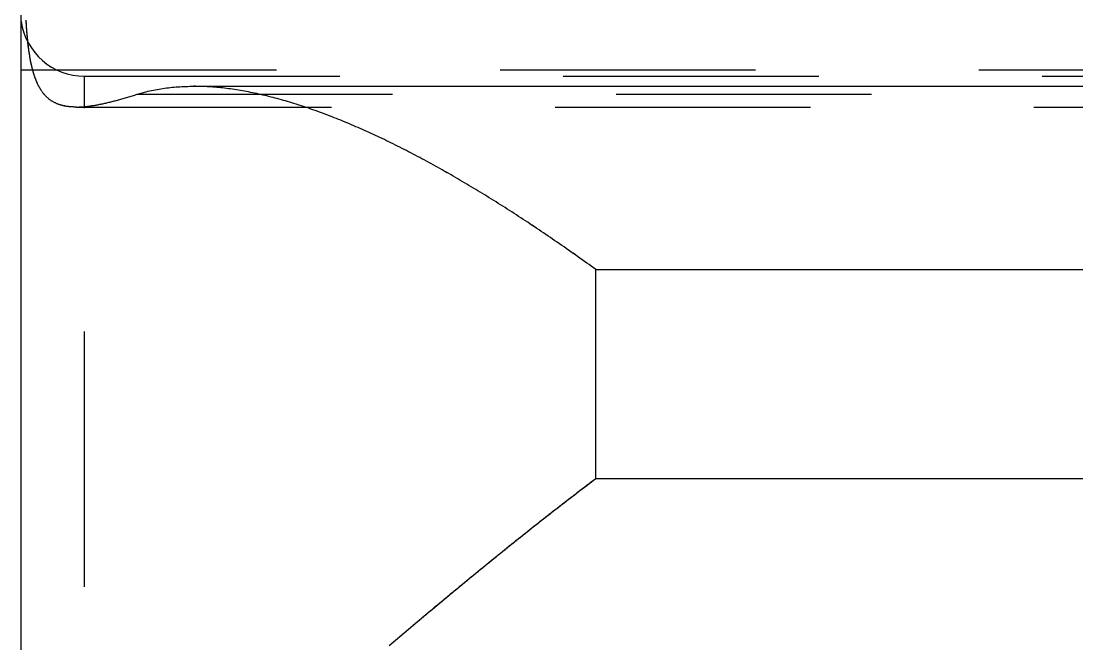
# Model space of a CAD drawing. Extents: x -11 to 23.5, y -3.8 to 3.8.
# Drawn here: x 0.801 to 2.454, y 1.011 to 1.986 of the extents above; entities that cross this region are included whole.
import ezdxf

# ---------------------------------------------------------------- set-up
doc = ezdxf.new("R2010")
doc.units = 0
doc.linetypes.add('PHL_CENTER', pattern=[0.75, 0.4, -0.35])
doc.linetypes.add('PHL_THICK', pattern=[0])
doc.layers.add('PROJECTION', color=7, linetype='CONTINUOUS')

msp = doc.modelspace()

# ---------------------------------------------------------------- linework, layer by layer
at = {"layer": 'PROJECTION', "color": 7, "linetype": 'PHL_THICK'}
for p, q in [((0.801, -2.681733), (0.801, 2.85)), ((0.808957, 1.985946), (0.808852, 1.987774)), ((0.809064, 1.984129), (0.808957, 1.985946)), ((0.809175, 1.982324), (0.809064, 1.984129)), ((0.809288, 1.980531), (0.809175, 1.982324)), ((0.809405, 1.97875), (0.809288, 1.980531)), ((0.809525, 1.97698), (0.809405, 1.97875)), ((0.809649, 1.975222), (0.809525, 1.97698)), ((0.809775, 1.973475), (0.809649, 1.975222)), ((0.809905, 1.971741), (0.809775, 1.973475)), ((0.810039, 1.970018), (0.809905, 1.971741)), ((0.810175, 1.968307), (0.810039, 1.970018)), ((0.810316, 1.966607), (0.810175, 1.968307)), ((0.81046, 1.96492), (0.810316, 1.966607)), ((0.810607, 1.963244), (0.81046, 1.96492)), ((0.810759, 1.96158), (0.810607, 1.963244)), ((0.810914, 1.959928), (0.810759, 1.96158)), ((0.811073, 1.958288), (0.810914, 1.959928)), ((0.811235, 1.95666), (0.811073, 1.958288)), ((0.811402, 1.955043), (0.811235, 1.95666)), ((0.811573, 1.953439), (0.811402, 1.955043)), ((0.811747, 1.951846), (0.811573, 1.953439)), ((0.811926, 1.950266), (0.811747, 1.951846)), ((0.812109, 1.948697), (0.811926, 1.950266)), ((0.812296, 1.947141), (0.812109, 1.948697)), ((0.812488, 1.945596), (0.812296, 1.947141)), ((0.812684, 1.944064), (0.812488, 1.945596)), ((0.812884, 1.942543), (0.812684, 1.944064)), ((0.813088, 1.941035), (0.812884, 1.942543)), ((0.813298, 1.939538), (0.813088, 1.941035)), ((0.813511, 1.938054), (0.813298, 1.939538)), ((0.81373, 1.936582), (0.813511, 1.938054)), ((0.813953, 1.935122), (0.81373, 1.936582)), ((0.81418, 1.933674), (0.813953, 1.935122)), ((0.814413, 1.932238), (0.81418, 1.933674)), ((0.81465, 1.930815), (0.814413, 1.932238)), ((0.814892, 1.929403), (0.81465, 1.930815)), ((0.81514, 1.928004), (0.814892, 1.929403)), ((0.815392, 1.926617), (0.81514, 1.928004)), ((0.815649, 1.925243), (0.815392, 1.926617)), ((0.815912, 1.92388), (0.815649, 1.925243)), ((0.816179, 1.92253), (0.815912, 1.92388)), ((0.816452, 1.921192), (0.816179, 1.92253)), ((0.81673, 1.919867), (0.816452, 1.921192)), ((0.817014, 1.918554), (0.81673, 1.919867)), ((0.817303, 1.917253), (0.817014, 1.918554)), ((0.817597, 1.915964), (0.817303, 1.917253)), ((0.817897, 1.914688), (0.817597, 1.915964)), ((0.818202, 1.913425), (0.817897, 1.914688)), ((0.818514, 1.912174), (0.818202, 1.913425)), ((0.81883, 1.910935), (0.818514, 1.912174)), ((0.819153, 1.909708), (0.81883, 1.910935)), ((0.819482, 1.908495), (0.819153, 1.909708)), ((0.819816, 1.907293), (0.819482, 1.908495)), ((0.820156, 1.906104), (0.819816, 1.907293)), ((0.820502, 1.904928), (0.820156, 1.906104)), ((0.820854, 1.903764), (0.820502, 1.904928)), ((0.821213, 1.902613), (0.820854, 1.903764)), ((0.821577, 1.901474), (0.821213, 1.902613)), ((0.821948, 1.900348), (0.821577, 1.901474)), ((0.822325, 1.899235), (0.821948, 1.900348)), ((0.822708, 1.898134), (0.822325, 1.899235)), ((0.823098, 1.897045), (0.822708, 1.898134)), ((0.823494, 1.89597), (0.823098, 1.897045)), ((0.823897, 1.894907), (0.823494, 1.89597)), ((0.824306, 1.893857), (0.823897, 1.894907)), ((0.824722, 1.892819), (0.824306, 1.893857)), ((0.825144, 1.891795), (0.824722, 1.892819)), ((0.825573, 1.890783), (0.825144, 1.891795)), ((0.826009, 1.889783), (0.825573, 1.890783)), ((0.826452, 1.888797), (0.826009, 1.889783)), ((0.826902, 1.887825), (0.826452, 1.888797)), ((0.827358, 1.886866), (0.826902, 1.887825)), ((0.827822, 1.885921), (0.827358, 1.886866)), ((0.828293, 1.884988), (0.827822, 1.885921)), ((0.828771, 1.88407), (0.828293, 1.884988)), ((0.829256, 1.883164), (0.828771, 1.88407)), ((0.829748, 1.882272), (0.829256, 1.883164)), ((0.830248, 1.881394), (0.829748, 1.882272)), ((0.830755, 1.880528), (0.830248, 1.881394)), ((0.831269, 1.879676), (0.830755, 1.880528)), ((0.831792, 1.878837), (0.831269, 1.879676)), ((0.832321, 1.878012), (0.831792, 1.878837)), ((0.832859, 1.877199), (0.832321, 1.878012)), ((0.833404, 1.8764), (0.832859, 1.877199)), ((0.833957, 1.875614), (0.833404, 1.8764)), ((0.834518, 1.874841), (0.833957, 1.875614)), ((0.835087, 1.874081), (0.834518, 1.874841)), ((0.835664, 1.873335), (0.835087, 1.874081)), ((0.836249, 1.872601), (0.835664, 1.873335)), ((0.836842, 1.871881), (0.836249, 1.872601)), ((0.837443, 1.871173), (0.836842, 1.871881)), ((0.838053, 1.870479), (0.837443, 1.871173)), ((0.838671, 1.869797), (0.838053, 1.870479)), ((0.839297, 1.869128), (0.838671, 1.869797)), ((0.839932, 1.868473), (0.839297, 1.869128)), ((0.840576, 1.86783), (0.839932, 1.868473)), ((0.971543, 1.868168), (0.973398, 1.86873)), ((0.973398, 1.86873), (0.975263, 1.869299)), ((0.975263, 1.869299), (0.97714, 1.869875)), ((0.97714, 1.869875), (0.979028, 1.870459)), ((0.979028, 1.870459), (0.980927, 1.87105)), ((0.980927, 1.87105), (0.982837, 1.871649)), ((0.982838, 1.871652), (0.985604, 1.872504)), ((0.985604, 1.872504), (0.988383, 1.873323)), ((0.988383, 1.873323), (0.991177, 1.874111)), ((0.991177, 1.874111), (0.993985, 1.874868)), ((0.993985, 1.874868), (0.996806, 1.875594)), ((0.996806, 1.875594), (0.999641, 1.876288)), ((0.999641, 1.876288), (1.00249, 1.876952)), ((1.00249, 1.876952), (1.005351, 1.877585)), ((1.005351, 1.877585), (1.008226, 1.878188)), ((1.008226, 1.878188), (1.011114, 1.87876)), ((1.011114, 1.87876), (1.014015, 1.879303)), ((1.014015, 1.879303), (1.016928, 1.879815)), ((1.016928, 1.879815), (1.019854, 1.880298)), ((1.019854, 1.880298), (1.022792, 1.880751)), ((1.022792, 1.880751), (1.025742, 1.881176)), ((1.025742, 1.881176), (1.028705, 1.881571)), ((1.028705, 1.881571), (1.031679, 1.881937)), ((1.031679, 1.881937), (1.034665, 1.882274)), ((1.034665, 1.882274), (1.037662, 1.882583)), ((1.037662, 1.882583), (1.040671, 1.882863)), ((1.040671, 1.882863), (1.043691, 1.883116)), ((1.043691, 1.883116), (1.046722, 1.88334)), ((1.046722, 1.88334), (1.049764, 1.883536)), ((1.049764, 1.883536), (1.052817, 1.883705)), ((1.052817, 1.883705), (1.055881, 1.883847)), ((1.055881, 1.883847), (1.058955, 1.883961)), ((1.058955, 1.883961), (1.062039, 1.884048)), ((1.062039, 1.884048), (1.065133, 1.884109)), ((1.065133, 1.884109), (1.068238, 1.884142)), ((1.068238, 1.884142), (1.071352, 1.88415)), ((1.070632, 1.88415), (13.531368, 1.88415)), ((1.074308, 1.884133), (1.071352, 1.88415)), ((1.077273, 1.884092), (1.074308, 1.884133)), ((1.080247, 1.884028), (1.077273, 1.884092)), ((1.08323, 1.883942), (1.080247, 1.884028)), ((1.086221, 1.883832), (1.08323, 1.883942)), ((1.089221, 1.883699), (1.086221, 1.883832)), ((1.092229, 1.883544), (1.089221, 1.883699)), ((1.095245, 1.883366), (1.092229, 1.883544)), ((1.098269, 1.883166), (1.095245, 1.883366)), ((1.101302, 1.882943), (1.098269, 1.883166)), ((1.104343, 1.882699), (1.101302, 1.882943)), ((1.107391, 1.882432), (1.104343, 1.882699)), ((1.110448, 1.882143), (1.107391, 1.882432)), ((1.113512, 1.881832), (1.110448, 1.882143)), ((1.116584, 1.8815), (1.113512, 1.881832)), ((1.119663, 1.881146), (1.116584, 1.8815)), ((1.122751, 1.880771), (1.119663, 1.881146)), ((1.125845, 1.880374), (1.122751, 1.880771)), ((1.128947, 1.879957), (1.125845, 1.880374)), ((1.132056, 1.879518), (1.128947, 1.879957)), ((1.135172, 1.879058), (1.132056, 1.879518)), ((1.138296, 1.878578), (1.135172, 1.879058)), ((1.141426, 1.878077), (1.138296, 1.878578)), ((1.144563, 1.877555), (1.141426, 1.878077)), ((1.147707, 1.877013), (1.144563, 1.877555)), ((1.150858, 1.876451), (1.147707, 1.877013)), ((1.154015, 1.875868), (1.150858, 1.876451)), ((1.157179, 1.875266), (1.154015, 1.875868)), ((1.160349, 1.874644), (1.157179, 1.875266)), ((1.163526, 1.874001), (1.160349, 1.874644)), ((1.166709, 1.87334), (1.163526, 1.874001)), ((1.169898, 1.872658), (1.166709, 1.87334)), ((1.173094, 1.871958), (1.169898, 1.872658)), ((1.176295, 1.871238), (1.173094, 1.871958)), ((1.179502, 1.870499), (1.176295, 1.871238)), ((1.182715, 1.869741), (1.179502, 1.870499)), ((1.185934, 1.868964), (1.182715, 1.869741)), ((1.189159, 1.868169), (1.185934, 1.868964)), ((0.841228, 1.8672), (0.840576, 1.86783)), ((0.841889, 1.866583), (0.841228, 1.8672)), ((0.842558, 1.865979), (0.841889, 1.866583)), ((0.843237, 1.865388), (0.842558, 1.865979)), ((0.843924, 1.86481), (0.843237, 1.865388)), ((0.84462, 1.864244), (0.843924, 1.86481)), ((0.845326, 1.863691), (0.84462, 1.864244)), ((0.84604, 1.863151), (0.845326, 1.863691)), ((0.846764, 1.862623), (0.84604, 1.863151)), ((0.847497, 1.862109), (0.846764, 1.862623)), ((0.848239, 1.861606), (0.847497, 1.862109)), ((0.84899, 1.861117), (0.848239, 1.861606)), ((0.849751, 1.86064), (0.84899, 1.861117)), ((0.850522, 1.860176), (0.849751, 1.86064)), ((0.851302, 1.859724), (0.850522, 1.860176)), ((0.852091, 1.859285), (0.851302, 1.859724)), ((0.852891, 1.858859), (0.852091, 1.859285)), ((0.8537, 1.858445), (0.852891, 1.858859)), ((0.854519, 1.858043), (0.8537, 1.858445)), ((0.855348, 1.857654), (0.854519, 1.858043)), ((0.856187, 1.857277), (0.855348, 1.857654)), ((0.857036, 1.856913), (0.856187, 1.857277)), ((0.857895, 1.856561), (0.857036, 1.856913)), ((0.858764, 1.856222), (0.857895, 1.856561)), ((0.859643, 1.855895), (0.858764, 1.856222)), ((0.860533, 1.85558), (0.859643, 1.855895)), ((0.861433, 1.855278), (0.860533, 1.85558)), ((0.862344, 1.854987), (0.861433, 1.855278)), ((0.863265, 1.85471), (0.862344, 1.854987)), ((0.864197, 1.854444), (0.863265, 1.85471)), ((0.865139, 1.85419), (0.864197, 1.854444)), ((0.866093, 1.853949), (0.865139, 1.85419)), ((0.867056, 1.85372), (0.866093, 1.853949)), ((0.868031, 1.853503), (0.867056, 1.85372)), ((0.869017, 1.853298), (0.868031, 1.853503)), ((0.870014, 1.853106), (0.869017, 1.853298)), ((0.871021, 1.852925), (0.870014, 1.853106)), ((0.87204, 1.852757), (0.871021, 1.852925)), ((0.87307, 1.8526), (0.87204, 1.852757)), ((0.874111, 1.852456), (0.87307, 1.8526)), ((0.875164, 1.852323), (0.874111, 1.852456)), ((0.876228, 1.852203), (0.875164, 1.852323)), ((0.877304, 1.852094), (0.876228, 1.852203)), ((0.878391, 1.851997), (0.877304, 1.852094)), ((0.879489, 1.851913), (0.878391, 1.851997)), ((0.880599, 1.85184), (0.879489, 1.851913)), ((0.881722, 1.851779), (0.880599, 1.85184)), ((0.892441, 1.851763), (0.893698, 1.851821)), ((0.893698, 1.851821), (0.894967, 1.85189)), ((0.894967, 1.85189), (0.896247, 1.851971)), ((0.896247, 1.851971), (0.897538, 1.852064)), ((0.897538, 1.852064), (0.898841, 1.852168)), ((0.898841, 1.852168), (0.900155, 1.852283)), ((0.900155, 1.852283), (0.901481, 1.85241)), ((0.901481, 1.85241), (0.902818, 1.852548)), ((0.902818, 1.852548), (0.904167, 1.852697)), ((0.904167, 1.852697), (0.905527, 1.852858)), ((0.905527, 1.852858), (0.906899, 1.853029)), ((0.906899, 1.853029), (0.908283, 1.853212)), ((0.908283, 1.853212), (0.909678, 1.853405)), ((0.909678, 1.853405), (0.911085, 1.85361)), ((0.911085, 1.85361), (0.912504, 1.853825)), ((0.912504, 1.853825), (0.913934, 1.854051)), ((0.913934, 1.854051), (0.915377, 1.854287)), ((0.915377, 1.854287), (0.916831, 1.854535)), ((0.916831, 1.854535), (0.918297, 1.854792)), ((0.918297, 1.854792), (0.919775, 1.855061)), ((0.919775, 1.855061), (0.921264, 1.855339)), ((0.921264, 1.855339), (0.922766, 1.855628)), ((0.922766, 1.855628), (0.92428, 1.855928)), ((0.92428, 1.855928), (0.925806, 1.856237)), ((0.925806, 1.856237), (0.927344, 1.856557)), ((0.927344, 1.856557), (0.928894, 1.856887)), ((0.928894, 1.856887), (0.930456, 1.857226)), ((0.930456, 1.857226), (0.93203, 1.857576)), ((0.93203, 1.857576), (0.933617, 1.857936)), ((0.933617, 1.857936), (0.935216, 1.858305)), ((0.935216, 1.858305), (0.936827, 1.858684)), ((0.936827, 1.858684), (0.93845, 1.859073)), ((0.93845, 1.859073), (0.940086, 1.859471)), ((0.940086, 1.859471), (0.941734, 1.859879)), ((0.941734, 1.859879), (0.943394, 1.860296)), ((0.943394, 1.860296), (0.945067, 1.860723)), ((0.945067, 1.860723), (0.946752, 1.861159)), ((0.946752, 1.861159), (0.94845, 1.861605)), ((0.94845, 1.861605), (0.950159, 1.862059)), ((0.950159, 1.862059), (0.95188, 1.862522)), ((0.95188, 1.862522), (0.953612, 1.862994)), ((0.953612, 1.862994), (0.955355, 1.863474)), ((0.955355, 1.863474), (0.957109, 1.863963)), ((0.957109, 1.863963), (0.958874, 1.86446)), ((0.958874, 1.86446), (0.96065, 1.864965)), ((0.96065, 1.864965), (0.962438, 1.865479)), ((0.962438, 1.865479), (0.964237, 1.866001)), ((0.964237, 1.866001), (0.966047, 1.866531)), ((0.966047, 1.866531), (0.967868, 1.867069)), ((0.967868, 1.867069), (0.9697, 1.867615)), ((0.9697, 1.867615), (0.971543, 1.868168)), ((1.192389, 1.867355), (1.189159, 1.868169)), ((1.195624, 1.866522), (1.192389, 1.867355)), ((1.198865, 1.865671), (1.195624, 1.866522)), ((1.202111, 1.864802), (1.198865, 1.865671)), ((1.205363, 1.863915), (1.202111, 1.864802)), ((1.20862, 1.863009), (1.205363, 1.863915)), ((1.211881, 1.862086), (1.20862, 1.863009)), ((1.215148, 1.861145), (1.211881, 1.862086)), ((1.218419, 1.860187), (1.215148, 1.861145)), ((1.221696, 1.859211), (1.218419, 1.860187)), ((1.224977, 1.858218), (1.221696, 1.859211)), ((1.228262, 1.857208), (1.224977, 1.858218)), ((1.231552, 1.85618), (1.228262, 1.857208)), ((1.234847, 1.855136), (1.231552, 1.85618)), ((1.238146, 1.854075), (1.234847, 1.855136)), ((1.241449, 1.852997), (1.238146, 1.854075)), ((1.244756, 1.851902), (1.241449, 1.852997)), ((1.248068, 1.850792), (1.244756, 1.851902)), ((0.882855, 1.85173), (0.881722, 1.851779)), ((0.884001, 1.851693), (0.882855, 1.85173)), ((0.885159, 1.851667), (0.884001, 1.851693)), ((0.886328, 1.851653), (0.885159, 1.851667)), ((0.887526, 1.851651), (0.886328, 1.851653)), ((0.887526, 1.851651), (0.888737, 1.851661)), ((0.888737, 1.851661), (0.88996, 1.851683)), ((0.88996, 1.851683), (0.891195, 1.851717)), ((0.891195, 1.851717), (0.892441, 1.851763)), ((1.251383, 1.849664), (1.248068, 1.850792)), ((1.254702, 1.848521), (1.251383, 1.849664)), ((1.258025, 1.847362), (1.254702, 1.848521)), ((1.261353, 1.846186), (1.258025, 1.847362)), ((1.264684, 1.844995), (1.261353, 1.846186)), ((1.26802, 1.843787), (1.264684, 1.844995)), ((1.27136, 1.842564), (1.26802, 1.843787)), ((1.274704, 1.841325), (1.27136, 1.842564)), ((1.278053, 1.84007), (1.274704, 1.841325)), ((1.281405, 1.838799), (1.278053, 1.84007)), ((1.284762, 1.837513), (1.281405, 1.838799)), ((1.288123, 1.836211), (1.284762, 1.837513)), ((1.291488, 1.834895), (1.288123, 1.836211)), ((1.294856, 1.833562), (1.291488, 1.834895)), ((1.298229, 1.832215), (1.294856, 1.833562)), ((1.301605, 1.830852), (1.298229, 1.832215)), ((1.304986, 1.829475), (1.301605, 1.830852)), ((1.30837, 1.828082), (1.304986, 1.829475)), ((1.311757, 1.826675), (1.30837, 1.828082)), ((1.315149, 1.825252), (1.311757, 1.826675)), ((1.318543, 1.823816), (1.315149, 1.825252)), ((1.321942, 1.822364), (1.318543, 1.823816)), ((1.325344, 1.820898), (1.321942, 1.822364)), ((1.328749, 1.819418), (1.325344, 1.820898)), ((1.332158, 1.817923), (1.328749, 1.819418)), ((1.33557, 1.816414), (1.332158, 1.817923)), ((1.338985, 1.814891), (1.33557, 1.816414)), ((1.342404, 1.813354), (1.338985, 1.814891)), ((1.345826, 1.811803), (1.342404, 1.813354)), ((1.349251, 1.810238), (1.345826, 1.811803)), ((1.352679, 1.808659), (1.349251, 1.810238)), ((1.35611, 1.807067), (1.352679, 1.808659)), ((1.359544, 1.80546), (1.35611, 1.807067)), ((1.362981, 1.803841), (1.359544, 1.80546)), ((1.366421, 1.802208), (1.362981, 1.803841)), ((1.369864, 1.800561), (1.366421, 1.802208)), ((1.37331, 1.798901), (1.369864, 1.800561)), ((1.376758, 1.797228), (1.37331, 1.798901)), ((1.38021, 1.795542), (1.376758, 1.797228)), ((1.383663, 1.793843), (1.38021, 1.795542)), ((1.38712, 1.792131), (1.383663, 1.793843)), ((1.390579, 1.790407), (1.38712, 1.792131)), ((1.39404, 1.788669), (1.390579, 1.790407)), ((1.397504, 1.786919), (1.39404, 1.788669)), ((1.400971, 1.785156), (1.397504, 1.786919)), ((1.404439, 1.783381), (1.400971, 1.785156)), ((1.40791, 1.781593), (1.404439, 1.783381)), ((1.411384, 1.779793), (1.40791, 1.781593)), ((1.414859, 1.777981), (1.411384, 1.779793)), ((1.418337, 1.776157), (1.414859, 1.777981)), ((1.421817, 1.77432), (1.418337, 1.776157)), ((1.425299, 1.772472), (1.421817, 1.77432)), ((1.428783, 1.770612), (1.425299, 1.772472)), ((1.432269, 1.76874), (1.428783, 1.770612)), ((1.435757, 1.766856), (1.432269, 1.76874)), ((1.439246, 1.764961), (1.435757, 1.766856)), ((1.442738, 1.763054), (1.439246, 1.764961)), ((1.446231, 1.761136), (1.442738, 1.763054)), ((1.449726, 1.759206), (1.446231, 1.761136)), ((1.453223, 1.757265), (1.449726, 1.759206)), ((1.456722, 1.755313), (1.453223, 1.757265)), ((1.460222, 1.75335), (1.456722, 1.755313)), ((1.463723, 1.751376), (1.460222, 1.75335)), ((1.467226, 1.749391), (1.463723, 1.751376)), ((1.47073, 1.747395), (1.467226, 1.749391)), ((1.474236, 1.745389), (1.47073, 1.747395)), ((1.477743, 1.743372), (1.474236, 1.745389)), ((1.481252, 1.741344), (1.477743, 1.743372)), ((1.484763, 1.739305), (1.481252, 1.741344)), ((1.488275, 1.737255), (1.484763, 1.739305)), ((1.49179, 1.735195), (1.488275, 1.737255)), ((1.495306, 1.733124), (1.49179, 1.735195)), ((1.498824, 1.731042), (1.495306, 1.733124)), ((1.502343, 1.72895), (1.498824, 1.731042)), ((1.505864, 1.726848), (1.502343, 1.72895)), ((1.509387, 1.724735), (1.505864, 1.726848)), ((1.512912, 1.722611), (1.509387, 1.724735)), ((1.516438, 1.720477), (1.512912, 1.722611)), ((1.519965, 1.718334), (1.516438, 1.720477)), ((1.523494, 1.71618), (1.519965, 1.718334)), ((1.527024, 1.714016), (1.523494, 1.71618)), ((1.530556, 1.711842), (1.527024, 1.714016)), ((1.534089, 1.709658), (1.530556, 1.711842)), ((1.537624, 1.707464), (1.534089, 1.709658)), ((1.541159, 1.705261), (1.537624, 1.707464)), ((1.544696, 1.703047), (1.541159, 1.705261)), ((1.548234, 1.700824), (1.544696, 1.703047)), ((1.551774, 1.698592), (1.548234, 1.700824)), ((1.555314, 1.69635), (1.551774, 1.698592)), ((1.558856, 1.694099), (1.555314, 1.69635)), ((1.562399, 1.691838), (1.558856, 1.694099)), ((1.565942, 1.689568), (1.562399, 1.691838)), ((1.569487, 1.687289), (1.565942, 1.689568)), ((1.573033, 1.685), (1.569487, 1.687289)), ((1.576579, 1.682703), (1.573033, 1.685)), ((1.580127, 1.680396), (1.576579, 1.682703)), ((1.583675, 1.678081), (1.580127, 1.680396)), ((1.587224, 1.675757), (1.583675, 1.678081)), ((1.590774, 1.673423), (1.587224, 1.675757)), ((1.594324, 1.671082), (1.590774, 1.673423)), ((1.597875, 1.668731), (1.594324, 1.671082)), ((1.601427, 1.666372), (1.597875, 1.668731)), ((1.60498, 1.664004), (1.601427, 1.666372)), ((1.608533, 1.661628), (1.60498, 1.664004)), ((1.612086, 1.659243), (1.608533, 1.661628)), ((1.61564, 1.65685), (1.612086, 1.659243)), ((1.619195, 1.654449), (1.61564, 1.65685)), ((1.62275, 1.65204), (1.619195, 1.654449)), ((1.626305, 1.649623), (1.62275, 1.65204)), ((1.629861, 1.647197), (1.626305, 1.649623)), ((1.633417, 1.644764), (1.629861, 1.647197)), ((1.636973, 1.642322), (1.633417, 1.644764)), ((1.64053, 1.639873), (1.636973, 1.642322)), ((1.644086, 1.637416), (1.64053, 1.639873)), ((1.647643, 1.634951), (1.644086, 1.637416)), ((1.6512, 1.632479), (1.647643, 1.634951)), ((1.654757, 1.629999), (1.6512, 1.632479)), ((1.658314, 1.627512), (1.654757, 1.629999)), ((1.661871, 1.625017), (1.658314, 1.627512)), ((1.665429, 1.622514), (1.661871, 1.625017)), ((1.668985, 1.620005), (1.665429, 1.622514)), ((1.672542, 1.617488), (1.668985, 1.620005)), ((1.676099, 1.614964), (1.672542, 1.617488)), ((1.679656, 1.612433), (1.676099, 1.614964)), ((1.683212, 1.609895), (1.679656, 1.612433)), ((1.686768, 1.60735), (1.683212, 1.609895)), ((1.690324, 1.604799), (1.686768, 1.60735)), ((1.69388, 1.60224), (1.690324, 1.604799)), ((1.697436, 1.599674), (1.69388, 1.60224)), ((1.701, 1.597096), (1.697436, 1.599674)), ((1.701, 1.597096), (12.901, 1.597096)), ((1.701, 1.534864), (1.701, 1.597096)), ((1.701, 1.435063), (1.701, 1.534864)), ((1.701, 1.343135), (1.701, 1.435063)), ((1.701, 1.269826), (1.701, 1.343135)), ((1.683212, 1.256359), (1.686768, 1.259062)), ((1.686768, 1.259062), (1.690324, 1.261759)), ((1.690324, 1.261759), (1.693879, 1.264451)), ((1.693879, 1.264451), (1.697434, 1.267137)), ((1.697434, 1.267137), (1.701, 1.269826)), ((1.701, 1.269826), (12.901, 1.269826)), ((1.661873, 1.240028), (1.66543, 1.242763)), ((1.66543, 1.242763), (1.668987, 1.245493)), ((1.668987, 1.245493), (1.672543, 1.248218)), ((1.672543, 1.248218), (1.6761, 1.250937)), ((1.6761, 1.250937), (1.679656, 1.253651)), ((1.679656, 1.253651), (1.683212, 1.256359)), ((1.636975, 1.220741), (1.640531, 1.223511)), ((1.640531, 1.223511), (1.644088, 1.226276)), ((1.644088, 1.226276), (1.647645, 1.229036)), ((1.647645, 1.229036), (1.651202, 1.231792)), ((1.651202, 1.231792), (1.654759, 1.234542)), ((1.654759, 1.234542), (1.658316, 1.237288)), ((1.658316, 1.237288), (1.661873, 1.240028)), ((1.619195, 1.206825), (1.622751, 1.209617)), ((1.622751, 1.209617), (1.626306, 1.212405)), ((1.626306, 1.212405), (1.629862, 1.215188)), ((1.629862, 1.215188), (1.633418, 1.217967)), ((1.633418, 1.217967), (1.636975, 1.220741)), ((1.597873, 1.189983), (1.601425, 1.1928)), ((1.601425, 1.1928), (1.604978, 1.195613)), ((1.604978, 1.195613), (1.608532, 1.198422)), ((1.608532, 1.198422), (1.612086, 1.201227)), ((1.612086, 1.201227), (1.61564, 1.204028)), ((1.61564, 1.204028), (1.619195, 1.206825)), ((1.576573, 1.173003), (1.580121, 1.175842)), ((1.580121, 1.175842), (1.58367, 1.178678)), ((1.58367, 1.178678), (1.58722, 1.18151)), ((1.58722, 1.18151), (1.59077, 1.184338)), ((1.59077, 1.184338), (1.594321, 1.187163)), ((1.594321, 1.187163), (1.597873, 1.189983)), ((1.555302, 1.155899), (1.558845, 1.158758)), ((1.558845, 1.158758), (1.562388, 1.161613)), ((1.562388, 1.161613), (1.565933, 1.164466)), ((1.565933, 1.164466), (1.569479, 1.167315)), ((1.569479, 1.167315), (1.573025, 1.170161)), ((1.573025, 1.170161), (1.576573, 1.173003)), ((1.534069, 1.138688), (1.537605, 1.141563)), ((1.537605, 1.141563), (1.541142, 1.144436)), ((1.541142, 1.144436), (1.54468, 1.147306)), ((1.54468, 1.147306), (1.54822, 1.150173)), ((1.54822, 1.150173), (1.55176, 1.153038)), ((1.55176, 1.153038), (1.555302, 1.155899)), ((1.516409, 1.124273), (1.519939, 1.127161)), ((1.519939, 1.127161), (1.523469, 1.130046)), ((1.523469, 1.130046), (1.527001, 1.132929)), ((1.527001, 1.132929), (1.530534, 1.135809)), ((1.530534, 1.135809), (1.534069, 1.138688)), ((1.495266, 1.106903), (1.498786, 1.109803)), ((1.498786, 1.109803), (1.502308, 1.112701)), ((1.502308, 1.112701), (1.505831, 1.115597)), ((1.505831, 1.115597), (1.509356, 1.118491)), ((1.509356, 1.118491), (1.512882, 1.121383)), ((1.512882, 1.121383), (1.516409, 1.124273)), ((1.474184, 1.089468), (1.477693, 1.092378)), ((1.477693, 1.092378), (1.481204, 1.095286)), ((1.481204, 1.095286), (1.484717, 1.098193)), ((1.484717, 1.098193), (1.488232, 1.101098)), ((1.488232, 1.101098), (1.491748, 1.104001)), ((1.491748, 1.104001), (1.495266, 1.106903)), ((1.45317, 1.071985), (1.456667, 1.074901)), ((1.456667, 1.074901), (1.460166, 1.077817)), ((1.460166, 1.077817), (1.463668, 1.080732)), ((1.463668, 1.080732), (1.467171, 1.083645)), ((1.467171, 1.083645), (1.470677, 1.086557)), ((1.470677, 1.086557), (1.474184, 1.089468)), ((1.435716, 1.057389), (1.439202, 1.06031)), ((1.439202, 1.06031), (1.442691, 1.063229)), ((1.442691, 1.063229), (1.446182, 1.066149)), ((1.446182, 1.066149), (1.449675, 1.069067)), ((1.449675, 1.069067), (1.45317, 1.071985)), ((1.414848, 1.039856), (1.41832, 1.042779)), ((1.41832, 1.042779), (1.421794, 1.045702)), ((1.421794, 1.045702), (1.425271, 1.048624)), ((1.425271, 1.048624), (1.42875, 1.051546)), ((1.42875, 1.051546), (1.432232, 1.054468)), ((1.432232, 1.054468), (1.435716, 1.057389)), ((1.394071, 1.022317), (1.397527, 1.02524)), ((1.397527, 1.02524), (1.400986, 1.028163)), ((1.400986, 1.028163), (1.404448, 1.031086)), ((1.404448, 1.031086), (1.407912, 1.034009)), ((1.407912, 1.034009), (1.411379, 1.036933)), ((1.411379, 1.036933), (1.414848, 1.039856)), ((1.380274, 1.01063), (1.383719, 1.013551)), ((1.383719, 1.013551), (1.387167, 1.016473)), ((1.387167, 1.016473), (1.390618, 1.019395)), ((1.390618, 1.019395), (1.394071, 1.022317))]:
    msp.add_line(p, q, dxfattribs=at)
at = {"layer": 'PROJECTION', "color": 3, "linetype": 'PHL_CENTER'}
for p, q in [((0.809047, 1.984722), (0.808933, 1.986549)), ((0.809164, 1.982908), (0.809047, 1.984722)), ((0.809284, 1.981104), (0.809164, 1.982908)), ((0.809407, 1.979312), (0.809284, 1.981104)), ((0.809533, 1.977531), (0.809407, 1.979312)), ((0.809661, 1.975762), (0.809533, 1.977531)), ((0.809792, 1.974005), (0.809661, 1.975762)), ((0.809927, 1.972258), (0.809792, 1.974005)), ((0.810063, 1.970524), (0.809927, 1.972258)), ((0.810203, 1.968801), (0.810063, 1.970524)), ((0.810346, 1.96709), (0.810203, 1.968801)), ((0.810492, 1.96539), (0.810346, 1.96709)), ((0.810641, 1.963703), (0.810492, 1.96539)), ((0.810793, 1.962028), (0.810641, 1.963703)), ((0.810949, 1.960365), (0.810793, 1.962028)), ((0.811109, 1.958714), (0.810949, 1.960365)), ((0.811272, 1.957076), (0.811109, 1.958714)), ((0.811438, 1.95545), (0.811272, 1.957076)), ((0.811608, 1.953836), (0.811438, 1.95545)), ((0.811782, 1.952234), (0.811608, 1.953836)), ((0.81196, 1.950645), (0.811782, 1.952234)), ((0.812142, 1.949068), (0.81196, 1.950645)), ((0.812328, 1.947503), (0.812142, 1.949068)), ((0.812517, 1.94595), (0.812328, 1.947503)), ((0.812711, 1.94441), (0.812517, 1.94595)), ((0.812909, 1.942882), (0.812711, 1.94441)), ((0.813112, 1.941366), (0.812909, 1.942882)), ((0.813318, 1.939863), (0.813112, 1.941366)), ((0.813529, 1.938372), (0.813318, 1.939863)), ((0.813745, 1.936894), (0.813529, 1.938372)), ((0.813965, 1.935428), (0.813745, 1.936894)), ((0.814189, 1.933974), (0.813965, 1.935428)), ((0.814418, 1.932532), (0.814189, 1.933974)), ((0.814653, 1.931103), (0.814418, 1.932532)), ((0.814891, 1.929687), (0.814653, 1.931103)), ((0.815135, 1.928283), (0.814891, 1.929687)), ((0.815383, 1.926891), (0.815135, 1.928283)), ((0.815637, 1.925512), (0.815383, 1.926891)), ((0.815896, 1.924145), (0.815637, 1.925512)), ((0.816159, 1.922791), (0.815896, 1.924145)), ((0.816428, 1.921449), (0.816159, 1.922791)), ((0.816703, 1.92012), (0.816428, 1.921449)), ((0.816982, 1.918803), (0.816703, 1.92012)), ((0.817267, 1.917498), (0.816982, 1.918803)), ((0.801, 1.91), (6.611, 1.91)), ((0.801, -1.388284), (0.801, 1.91)), ((0.817558, 1.916206), (0.817267, 1.917498)), ((0.817854, 1.914927), (0.817558, 1.916206)), ((0.818156, 1.91366), (0.817854, 1.914927)), ((0.818463, 1.912406), (0.818156, 1.91366)), ((0.818776, 1.911165), (0.818463, 1.912406)), ((0.819095, 1.909935), (0.818776, 1.911165)), ((0.81942, 1.908719), (0.819095, 1.909935)), ((0.819751, 1.907515), (0.81942, 1.908719)), ((0.820087, 1.906324), (0.819751, 1.907515)), ((0.82043, 1.905145), (0.820087, 1.906324)), ((0.82078, 1.903979), (0.82043, 1.905145)), ((0.821135, 1.902826), (0.82078, 1.903979)), ((0.821497, 1.901685), (0.821135, 1.902826)), ((0.821865, 1.900557), (0.821497, 1.901685)), ((0.822239, 1.899441), (0.821865, 1.900557)), ((0.82262, 1.898338), (0.822239, 1.899441)), ((0.823008, 1.897248), (0.82262, 1.898338)), ((0.823402, 1.896171), (0.823008, 1.897248)), ((0.823803, 1.895106), (0.823402, 1.896171)), ((0.82421, 1.894054), (0.823803, 1.895106)), ((0.824625, 1.893015), (0.82421, 1.894054)), ((0.825047, 1.891989), (0.824625, 1.893015)), ((0.825475, 1.890975), (0.825047, 1.891989)), ((0.825911, 1.889974), (0.825475, 1.890975)), ((0.826353, 1.888986), (0.825911, 1.889974)), ((0.826803, 1.88801), (0.826353, 1.888986)), ((0.82726, 1.887048), (0.826803, 1.88801)), ((0.827725, 1.886098), (0.82726, 1.887048)), ((0.828197, 1.885161), (0.827725, 1.886098)), ((0.828676, 1.884236), (0.828197, 1.885161)), ((0.9, 1.9), (6.6, 1.9)), ((0.9, -1.9), (0.9, 1.9)), ((0.829163, 1.883325), (0.828676, 1.884236)), ((0.829657, 1.882427), (0.829163, 1.883325)), ((0.83016, 1.881541), (0.829657, 1.882427)), ((0.83067, 1.880668), (0.83016, 1.881541)), ((0.831187, 1.879808), (0.83067, 1.880668)), ((0.831713, 1.878961), (0.831187, 1.879808)), ((0.832247, 1.878127), (0.831713, 1.878961)), ((0.832788, 1.877306), (0.832247, 1.878127)), ((0.833338, 1.876497), (0.832788, 1.877306)), ((0.833896, 1.875702), (0.833338, 1.876497)), ((0.834462, 1.87492), (0.833896, 1.875702)), ((0.835036, 1.87415), (0.834462, 1.87492)), ((0.835618, 1.873395), (0.835036, 1.87415)), ((0.836209, 1.872653), (0.835618, 1.873395)), ((0.836807, 1.871924), (0.836209, 1.872653)), ((0.837414, 1.871209), (0.836807, 1.871924)), ((0.838028, 1.870508), (0.837414, 1.871209)), ((0.838651, 1.86982), (0.838028, 1.870508)), ((0.839283, 1.869145), (0.838651, 1.86982)), ((0.839923, 1.868484), (0.839283, 1.869145)), ((0.840571, 1.867836), (0.839923, 1.868484)), ((0.971552, 1.868165), (0.973404, 1.868726)), ((0.973404, 1.868726), (0.975268, 1.869295)), ((0.975268, 1.869295), (0.977143, 1.869871)), ((0.977143, 1.869871), (0.97903, 1.870456)), ((0.97903, 1.870456), (0.980929, 1.871047)), ((0.980929, 1.871047), (0.982839, 1.871646)), ((0.982837, 1.87165), (0.985604, 1.872504)), ((0.982837, 1.87165), (13.619163, 1.87165)), ((0.985604, 1.872504), (0.988383, 1.873323)), ((0.988383, 1.873323), (0.991177, 1.874111)), ((0.991177, 1.874111), (0.993985, 1.874868)), ((0.993985, 1.874868), (0.996806, 1.875594)), ((0.996806, 1.875594), (0.999641, 1.876288)), ((0.999641, 1.876288), (1.00249, 1.876952)), ((1.00249, 1.876952), (1.005351, 1.877585)), ((1.005351, 1.877585), (1.008226, 1.878188)), ((1.008226, 1.878188), (1.011114, 1.87876)), ((1.011114, 1.87876), (1.014015, 1.879303)), ((1.014015, 1.879303), (1.016928, 1.879815)), ((1.016928, 1.879815), (1.019854, 1.880298)), ((1.019854, 1.880298), (1.022792, 1.880751)), ((1.022792, 1.880751), (1.025742, 1.881176)), ((1.025742, 1.881176), (1.028705, 1.881571)), ((1.028705, 1.881571), (1.031679, 1.881937)), ((1.031679, 1.881937), (1.034665, 1.882274)), ((1.034665, 1.882274), (1.037662, 1.882583)), ((1.037662, 1.882583), (1.040671, 1.882863)), ((1.040671, 1.882863), (1.043691, 1.883116)), ((1.043691, 1.883116), (1.046722, 1.88334)), ((1.046722, 1.88334), (1.049764, 1.883536)), ((1.049764, 1.883536), (1.052817, 1.883705)), ((1.052817, 1.883705), (1.055881, 1.883847)), ((1.055881, 1.883847), (1.058955, 1.883961)), ((1.058955, 1.883961), (1.062039, 1.884048)), ((1.062039, 1.884048), (1.065133, 1.884109)), ((1.065133, 1.884109), (1.068238, 1.884142)), ((1.068238, 1.884142), (1.071352, 1.88415)), ((1.070632, 1.88415), (13.531368, 1.88415)), ((1.074309, 1.884133), (1.071352, 1.88415)), ((1.077274, 1.884092), (1.074309, 1.884133)), ((1.080248, 1.884028), (1.077274, 1.884092)), ((1.08323, 1.883942), (1.080248, 1.884028)), ((1.086221, 1.883832), (1.08323, 1.883942)), ((1.089221, 1.883699), (1.086221, 1.883832)), ((1.092229, 1.883544), (1.089221, 1.883699)), ((1.095246, 1.883366), (1.092229, 1.883544)), ((1.09827, 1.883166), (1.095246, 1.883366)), ((1.101303, 1.882943), (1.09827, 1.883166)), ((1.104344, 1.882698), (1.101303, 1.882943)), ((1.107392, 1.882432), (1.104344, 1.882698)), ((1.110449, 1.882143), (1.107392, 1.882432)), ((1.113513, 1.881832), (1.110449, 1.882143)), ((1.116585, 1.8815), (1.113513, 1.881832)), ((1.119665, 1.881146), (1.116585, 1.8815)), ((1.122752, 1.880771), (1.119665, 1.881146)), ((1.125847, 1.880374), (1.122752, 1.880771)), ((1.128949, 1.879956), (1.125847, 1.880374)), ((1.132058, 1.879518), (1.128949, 1.879956)), ((1.135174, 1.879058), (1.132058, 1.879518)), ((1.138297, 1.878577), (1.135174, 1.879058)), ((1.141428, 1.878076), (1.138297, 1.878577)), ((1.144565, 1.877555), (1.141428, 1.878076)), ((1.147709, 1.877013), (1.144565, 1.877555)), ((1.15086, 1.87645), (1.147709, 1.877013)), ((1.154017, 1.875868), (1.15086, 1.87645)), ((1.157182, 1.875265), (1.154017, 1.875868)), ((1.160352, 1.874643), (1.157182, 1.875265)), ((1.163529, 1.874001), (1.160352, 1.874643)), ((1.166712, 1.873339), (1.163529, 1.874001)), ((1.169901, 1.872658), (1.166712, 1.873339)), ((1.173097, 1.871957), (1.169901, 1.872658)), ((1.176298, 1.871237), (1.173097, 1.871957)), ((1.179505, 1.870498), (1.176298, 1.871237)), ((1.182719, 1.86974), (1.179505, 1.870498)), ((1.185937, 1.868963), (1.182719, 1.86974)), ((1.189162, 1.868168), (1.185937, 1.868963)), ((0.841228, 1.867201), (0.840571, 1.867836)), ((0.841894, 1.86658), (0.841228, 1.867201)), ((0.842568, 1.865972), (0.841894, 1.86658)), ((0.843251, 1.865376), (0.842568, 1.865972)), ((0.843942, 1.864795), (0.843251, 1.865376)), ((0.844643, 1.864226), (0.843942, 1.864795)), ((0.845352, 1.86367), (0.844643, 1.864226)), ((0.846071, 1.863128), (0.845352, 1.86367)), ((0.846798, 1.862598), (0.846071, 1.863128)), ((0.847535, 1.862082), (0.846798, 1.862598)), ((0.84828, 1.861578), (0.847535, 1.862082)), ((0.849035, 1.861087), (0.84828, 1.861578)), ((0.849799, 1.86061), (0.849035, 1.861087)), ((0.850573, 1.860144), (0.849799, 1.86061)), ((0.851355, 1.859692), (0.850573, 1.860144)), ((0.852148, 1.859253), (0.851355, 1.859692)), ((0.852949, 1.858826), (0.852148, 1.859253)), ((0.853761, 1.858412), (0.852949, 1.858826)), ((0.854582, 1.858011), (0.853761, 1.858412)), ((0.855412, 1.857623), (0.854582, 1.858011)), ((0.856253, 1.857247), (0.855412, 1.857623)), ((0.857103, 1.856883), (0.856253, 1.857247)), ((0.857963, 1.856532), (0.857103, 1.856883)), ((0.858833, 1.856194), (0.857963, 1.856532)), ((0.859713, 1.855868), (0.858833, 1.856194)), ((0.860603, 1.855554), (0.859713, 1.855868)), ((0.861503, 1.855253), (0.860603, 1.855554)), ((0.862413, 1.854964), (0.861503, 1.855253)), ((0.863334, 1.854688), (0.862413, 1.854964)), ((0.864265, 1.854424), (0.863334, 1.854688)), ((0.865206, 1.854172), (0.864265, 1.854424)), ((0.866158, 1.853932), (0.865206, 1.854172)), ((0.86712, 1.853705), (0.866158, 1.853932)), ((0.868092, 1.85349), (0.86712, 1.853705)), ((0.869075, 1.853287), (0.868092, 1.85349)), ((0.870069, 1.853095), (0.869075, 1.853287)), ((0.871074, 1.852916), (0.870069, 1.853095)), ((0.872089, 1.852749), (0.871074, 1.852916)), ((0.873115, 1.852594), (0.872089, 1.852749)), ((0.874152, 1.852451), (0.873115, 1.852594)), ((0.8752, 1.85232), (0.874152, 1.852451)), ((0.876259, 1.852201), (0.8752, 1.85232)), ((0.877329, 1.852093), (0.876259, 1.852201)), ((0.878411, 1.851998), (0.877329, 1.852093)), ((0.879503, 1.851914), (0.878411, 1.851998)), ((0.880607, 1.851842), (0.879503, 1.851914)), ((0.881722, 1.851781), (0.880607, 1.851842)), ((0.882848, 1.851732), (0.881722, 1.851781)), ((0.892375, 1.851763), (0.893628, 1.851819)), ((0.893628, 1.851819), (0.894893, 1.851888)), ((0.894893, 1.851888), (0.89617, 1.851968)), ((0.89617, 1.851968), (0.89746, 1.852059)), ((0.89746, 1.852059), (0.898762, 1.852162)), ((0.898762, 1.852162), (0.900077, 1.852277)), ((0.900077, 1.852277), (0.901405, 1.852403)), ((0.901405, 1.852403), (0.902746, 1.852541)), ((0.902746, 1.852541), (0.904099, 1.85269)), ((0.904099, 1.85269), (0.905465, 1.852851)), ((0.905465, 1.852851), (0.906844, 1.853023)), ((0.906844, 1.853023), (0.908236, 1.853206)), ((0.908236, 1.853206), (0.909642, 1.853401)), ((0.909642, 1.853401), (0.91106, 1.853606)), ((0.91106, 1.853606), (0.912491, 1.853823)), ((0.912491, 1.853823), (0.913934, 1.854051)), ((0.913934, 1.854051), (0.915387, 1.85429)), ((0.915387, 1.85429), (0.916852, 1.854539)), ((0.916852, 1.854539), (0.918328, 1.854798)), ((0.918328, 1.854798), (0.919816, 1.855068)), ((0.919816, 1.855068), (0.921314, 1.855348)), ((0.921314, 1.855348), (0.922824, 1.855639)), ((0.922824, 1.855639), (0.924345, 1.855939)), ((0.924345, 1.855939), (0.925878, 1.85625)), ((0.925878, 1.85625), (0.927421, 1.856571)), ((0.927421, 1.856571), (0.928976, 1.856902)), ((0.928976, 1.856902), (0.930542, 1.857242)), ((0.930542, 1.857242), (0.93212, 1.857593)), ((0.93212, 1.857593), (0.933709, 1.857953)), ((0.933709, 1.857953), (0.935309, 1.858323)), ((0.935309, 1.858323), (0.936921, 1.858702)), ((0.936921, 1.858702), (0.938544, 1.859091)), ((0.938544, 1.859091), (0.940178, 1.859489)), ((0.940178, 1.859489), (0.941824, 1.859896)), ((0.941824, 1.859896), (0.943481, 1.860313)), ((0.943481, 1.860313), (0.94515, 1.860738)), ((0.94515, 1.860738), (0.94683, 1.861173)), ((0.94683, 1.861173), (0.948521, 1.861617)), ((0.948521, 1.861617), (0.950224, 1.862069)), ((0.950224, 1.862069), (0.951938, 1.862531)), ((0.951938, 1.862531), (0.953664, 1.863001)), ((0.953664, 1.863001), (0.955401, 1.86348)), ((0.955401, 1.86348), (0.957149, 1.863967)), ((0.957149, 1.863967), (0.958909, 1.864463)), ((0.958909, 1.864463), (0.960681, 1.864968)), ((0.960681, 1.864968), (0.962464, 1.86548)), ((0.962464, 1.86548), (0.964258, 1.866001)), ((0.964258, 1.866001), (0.966064, 1.86653)), ((0.966064, 1.86653), (0.967882, 1.867067)), ((0.967882, 1.867067), (0.969711, 1.867612)), ((0.969711, 1.867612), (0.971552, 1.868165)), ((1.192392, 1.867354), (1.189162, 1.868168)), ((1.195628, 1.866521), (1.192392, 1.867354)), ((1.198869, 1.86567), (1.195628, 1.866521)), ((1.202115, 1.864801), (1.198869, 1.86567)), ((1.205367, 1.863914), (1.202115, 1.864801)), ((1.208624, 1.863008), (1.205367, 1.863914)), ((1.211885, 1.862085), (1.208624, 1.863008)), ((1.215152, 1.861144), (1.211885, 1.862085)), ((1.218424, 1.860186), (1.215152, 1.861144)), ((1.2217, 1.85921), (1.218424, 1.860186)), ((1.224981, 1.858217), (1.2217, 1.85921)), ((1.228267, 1.857206), (1.224981, 1.858217)), ((1.231557, 1.856179), (1.228267, 1.857206)), ((1.234852, 1.855134), (1.231557, 1.856179)), ((1.238151, 1.854073), (1.234852, 1.855134)), ((1.241454, 1.852995), (1.238151, 1.854073)), ((1.244761, 1.851901), (1.241454, 1.852995)), ((1.248073, 1.85079), (1.244761, 1.851901)), ((0.883986, 1.851695), (0.882848, 1.851732)), ((0.885135, 1.85167), (0.883986, 1.851695)), ((0.886296, 1.851656), (0.885135, 1.85167)), ((0.887488, 1.851654), (0.886296, 1.851656)), ((0.887148, 1.85165), (13.714852, 1.85165)), ((0.887488, 1.851654), (0.888691, 1.851663)), ((0.888691, 1.851663), (0.889907, 1.851684)), ((0.889907, 1.851684), (0.891135, 1.851718)), ((0.891135, 1.851718), (0.892375, 1.851763)), ((1.251388, 1.849663), (1.248073, 1.85079)), ((1.254707, 1.848519), (1.251388, 1.849663)), ((1.258031, 1.84736), (1.254707, 1.848519)), ((1.261358, 1.846184), (1.258031, 1.84736)), ((1.26469, 1.844993), (1.261358, 1.846184)), ((1.268025, 1.843785), (1.26469, 1.844993)), ((1.271366, 1.842562), (1.268025, 1.843785)), ((1.27471, 1.841323), (1.271366, 1.842562)), ((1.278059, 1.840068), (1.27471, 1.841323)), ((1.281412, 1.838797), (1.278059, 1.840068)), ((1.284768, 1.837511), (1.281412, 1.838797)), ((1.288129, 1.836209), (1.284768, 1.837511)), ((1.291494, 1.834892), (1.288129, 1.836209)), ((1.294863, 1.83356), (1.291494, 1.834892)), ((1.298236, 1.832212), (1.294863, 1.83356)), ((1.301612, 1.83085), (1.298236, 1.832212)), ((1.304992, 1.829472), (1.301612, 1.83085)), ((1.308376, 1.828079), (1.304992, 1.829472)), ((1.311764, 1.826672), (1.308376, 1.828079)), ((1.315156, 1.825249), (1.311764, 1.826672)), ((1.31855, 1.823813), (1.315156, 1.825249)), ((1.321949, 1.822361), (1.31855, 1.823813)), ((1.325351, 1.820895), (1.321949, 1.822361)), ((1.328756, 1.819415), (1.325351, 1.820895)), ((1.332165, 1.81792), (1.328756, 1.819415)), ((1.335577, 1.816411), (1.332165, 1.81792)), ((1.338993, 1.814888), (1.335577, 1.816411)), ((1.342412, 1.81335), (1.338993, 1.814888)), ((1.345834, 1.811799), (1.342412, 1.81335)), ((1.349259, 1.810234), (1.345834, 1.811799)), ((1.352687, 1.808655), (1.349259, 1.810234)), ((1.356118, 1.807063), (1.352687, 1.808655)), ((1.359553, 1.805457), (1.356118, 1.807063)), ((1.36299, 1.803837), (1.359553, 1.805457)), ((1.36643, 1.802204), (1.36299, 1.803837)), ((1.369873, 1.800557), (1.36643, 1.802204)), ((1.373319, 1.798897), (1.369873, 1.800557)), ((1.376767, 1.797224), (1.373319, 1.798897)), ((1.380218, 1.795538), (1.376767, 1.797224)), ((1.383672, 1.793839), (1.380218, 1.795538)), ((1.387129, 1.792127), (1.383672, 1.793839)), ((1.390588, 1.790402), (1.387129, 1.792127)), ((1.39405, 1.788664), (1.390588, 1.790402)), ((1.397514, 1.786914), (1.39405, 1.788664)), ((1.40098, 1.785151), (1.397514, 1.786914)), ((1.404449, 1.783376), (1.40098, 1.785151)), ((1.40792, 1.781588), (1.404449, 1.783376)), ((1.411394, 1.779788), (1.40792, 1.781588)), ((1.414869, 1.777976), (1.411394, 1.779788)), ((1.418347, 1.776151), (1.414869, 1.777976)), ((1.421827, 1.774315), (1.418347, 1.776151)), ((1.425309, 1.772467), (1.421827, 1.774315)), ((1.428793, 1.770606), (1.425309, 1.772467)), ((1.432279, 1.768734), (1.428793, 1.770606)), ((1.435767, 1.76685), (1.432279, 1.768734)), ((1.439257, 1.764955), (1.435767, 1.76685)), ((1.442749, 1.763048), (1.439257, 1.764955)), ((1.446242, 1.76113), (1.442749, 1.763048)), ((1.449737, 1.7592), (1.446242, 1.76113)), ((1.453234, 1.757259), (1.449737, 1.7592)), ((1.456733, 1.755307), (1.453234, 1.757259)), ((1.460233, 1.753344), (1.456733, 1.755307)), ((1.463734, 1.75137), (1.460233, 1.753344)), ((1.467237, 1.749385), (1.463734, 1.75137)), ((1.470742, 1.747389), (1.467237, 1.749385)), ((1.474248, 1.745382), (1.470742, 1.747389)), ((1.477755, 1.743365), (1.474248, 1.745382)), ((1.481264, 1.741337), (1.477755, 1.743365)), ((1.484775, 1.739298), (1.481264, 1.741337)), ((1.488287, 1.737248), (1.484775, 1.739298)), ((1.491802, 1.735188), (1.488287, 1.737248)), ((1.495318, 1.733117), (1.491802, 1.735188)), ((1.498835, 1.731035), (1.495318, 1.733117)), ((1.502355, 1.728943), (1.498835, 1.731035)), ((1.505876, 1.72684), (1.502355, 1.728943)), ((1.509399, 1.724727), (1.505876, 1.72684)), ((1.512923, 1.722603), (1.509399, 1.724727)), ((1.516449, 1.720469), (1.512923, 1.722603)), ((1.519976, 1.718325), (1.516449, 1.720469)), ((1.523505, 1.716171), (1.519976, 1.718325)), ((1.527036, 1.714007), (1.523505, 1.716171)), ((1.530567, 1.711833), (1.527036, 1.714007)), ((1.5341, 1.709648), (1.530567, 1.711833)), ((1.537635, 1.707455), (1.5341, 1.709648)), ((1.54117, 1.705251), (1.537635, 1.707455)), ((1.544707, 1.703037), (1.54117, 1.705251)), ((1.548245, 1.700814), (1.544707, 1.703037)), ((1.551784, 1.698582), (1.548245, 1.700814)), ((1.555325, 1.69634), (1.551784, 1.698582)), ((1.558866, 1.694088), (1.555325, 1.69634)), ((1.562408, 1.691827), (1.558866, 1.694088)), ((1.565952, 1.689557), (1.562408, 1.691827)), ((1.569496, 1.687278), (1.565952, 1.689557)), ((1.573042, 1.684989), (1.569496, 1.687278)), ((1.576588, 1.682691), (1.573042, 1.684989)), ((1.580135, 1.680385), (1.576588, 1.682691)), ((1.583683, 1.678069), (1.580135, 1.680385)), ((1.587232, 1.675745), (1.583683, 1.678069)), ((1.590782, 1.673412), (1.587232, 1.675745)), ((1.594332, 1.67107), (1.590782, 1.673412)), ((1.597883, 1.668719), (1.594332, 1.67107)), ((1.601434, 1.66636), (1.597883, 1.668719)), ((1.604987, 1.663992), (1.601434, 1.66636)), ((1.608539, 1.661616), (1.604987, 1.663992)), ((1.612093, 1.659232), (1.608539, 1.661616)), ((1.615646, 1.656839), (1.612093, 1.659232)), ((1.619201, 1.654438), (1.615646, 1.656839)), ((1.622756, 1.652029), (1.619201, 1.654438)), ((1.626311, 1.649612), (1.622756, 1.652029)), ((1.629866, 1.647186), (1.626311, 1.649612)), ((1.633422, 1.644753), (1.629866, 1.647186)), ((1.636978, 1.642312), (1.633422, 1.644753)), ((1.640534, 1.639863), (1.636978, 1.642312)), ((1.64409, 1.637406), (1.640534, 1.639863)), ((1.647647, 1.634942), (1.64409, 1.637406)), ((1.651204, 1.63247), (1.647647, 1.634942)), ((1.65476, 1.629991), (1.651204, 1.63247)), ((1.658317, 1.627504), (1.65476, 1.629991)), ((1.661874, 1.62501), (1.658317, 1.627504)), ((1.665431, 1.622508), (1.661874, 1.62501)), ((1.668988, 1.619999), (1.665431, 1.622508)), ((1.672544, 1.617483), (1.668988, 1.619999)), ((1.676101, 1.61496), (1.672544, 1.617483)), ((1.679657, 1.61243), (1.676101, 1.61496)), ((1.683214, 1.609892), (1.679657, 1.61243)), ((1.686769, 1.607348), (1.683214, 1.609892)), ((1.690325, 1.604797), (1.686769, 1.607348)), ((1.693881, 1.60224), (1.690325, 1.604797)), ((1.697436, 1.599675), (1.693881, 1.60224)), ((1.701, 1.597096), (1.697436, 1.599675)), ((1.701, 1.597096), (12.901, 1.597096)), ((1.701, 1.435063), (1.701, 1.597096)), ((1.701, 1.334056), (1.701, 1.435063)), ((1.701, 1.269826), (1.701, 1.334056)), ((1.680135, 1.254013), (1.683612, 1.256661)), ((1.683612, 1.256661), (1.687088, 1.259303)), ((1.687088, 1.259303), (1.690563, 1.26194)), ((1.690563, 1.26194), (1.694039, 1.264572)), ((1.694039, 1.264572), (1.697514, 1.267198)), ((1.697514, 1.267198), (1.701, 1.269826)), ((1.701, 1.269826), (12.901, 1.269826)), ((1.659274, 1.238019), (1.662751, 1.240697)), ((1.662751, 1.240697), (1.666228, 1.24337)), ((1.666228, 1.24337), (1.669705, 1.246039)), ((1.669705, 1.246039), (1.673182, 1.248702)), ((1.673182, 1.248702), (1.676659, 1.25136)), ((1.676659, 1.25136), (1.680135, 1.254013)), ((1.638411, 1.22185), (1.641888, 1.224557)), ((1.641888, 1.224557), (1.645365, 1.227258)), ((1.645365, 1.227258), (1.648842, 1.229956)), ((1.648842, 1.229956), (1.652319, 1.232648)), ((1.652319, 1.232648), (1.655797, 1.235336)), ((1.655797, 1.235336), (1.659274, 1.238019)), ((1.617554, 1.205521), (1.621029, 1.208254)), ((1.621029, 1.208254), (1.624505, 1.210981)), ((1.624505, 1.210981), (1.627981, 1.213705)), ((1.627981, 1.213705), (1.631457, 1.216424)), ((1.631457, 1.216424), (1.634934, 1.21914)), ((1.634934, 1.21914), (1.638411, 1.22185)), ((1.59671, 1.189047), (1.600183, 1.191802)), ((1.600183, 1.191802), (1.603656, 1.194554)), ((1.603656, 1.194554), (1.60713, 1.197302)), ((1.60713, 1.197302), (1.610604, 1.200045)), ((1.610604, 1.200045), (1.614079, 1.202785)), ((1.614079, 1.202785), (1.617554, 1.205521)), ((1.575887, 1.172441), (1.579356, 1.175217)), ((1.579356, 1.175217), (1.582825, 1.17799)), ((1.582825, 1.17799), (1.586295, 1.180759)), ((1.586295, 1.180759), (1.589766, 1.183525)), ((1.589766, 1.183525), (1.593238, 1.186288)), ((1.593238, 1.186288), (1.59671, 1.189047)), ((1.555092, 1.155717), (1.558556, 1.158512)), ((1.558556, 1.158512), (1.56202, 1.161304)), ((1.56202, 1.161304), (1.565486, 1.164093)), ((1.565486, 1.164093), (1.568952, 1.166879)), ((1.568952, 1.166879), (1.572419, 1.169661)), ((1.572419, 1.169661), (1.575887, 1.172441)), ((1.534334, 1.138891), (1.537791, 1.141702)), ((1.537791, 1.141702), (1.541249, 1.144511)), ((1.541249, 1.144511), (1.544708, 1.147316)), ((1.544708, 1.147316), (1.548169, 1.150119)), ((1.548169, 1.150119), (1.55163, 1.15292)), ((1.55163, 1.15292), (1.555092, 1.155717)), ((1.513619, 1.121977), (1.517069, 1.124802)), ((1.517069, 1.124802), (1.520519, 1.127624)), ((1.520519, 1.127624), (1.523971, 1.130444)), ((1.523971, 1.130444), (1.527424, 1.133262)), ((1.527424, 1.133262), (1.530878, 1.136078)), ((1.530878, 1.136078), (1.534334, 1.138891)), ((1.492956, 1.104988), (1.496396, 1.107824)), ((1.496396, 1.107824), (1.499837, 1.110659)), ((1.499837, 1.110659), (1.503281, 1.113491)), ((1.503281, 1.113491), (1.506725, 1.116322)), ((1.506725, 1.116322), (1.510172, 1.11915)), ((1.510172, 1.11915), (1.513619, 1.121977)), ((1.47578, 1.090785), (1.479212, 1.093629)), ((1.479212, 1.093629), (1.482645, 1.096471)), ((1.482645, 1.096471), (1.486081, 1.099312)), ((1.486081, 1.099312), (1.489517, 1.102151)), ((1.489517, 1.102151), (1.492956, 1.104988)), ((1.45523, 1.073698), (1.45865, 1.076548)), ((1.45865, 1.076548), (1.462072, 1.079398)), ((1.462072, 1.079398), (1.465497, 1.082247)), ((1.465497, 1.082247), (1.468923, 1.085094)), ((1.468923, 1.085094), (1.472351, 1.08794)), ((1.472351, 1.08794), (1.47578, 1.090785)), ((1.434752, 1.056577), (1.43816, 1.059433)), ((1.43816, 1.059433), (1.44157, 1.062287)), ((1.44157, 1.062287), (1.444982, 1.065141)), ((1.444982, 1.065141), (1.448396, 1.067994)), ((1.448396, 1.067994), (1.451812, 1.070846)), ((1.451812, 1.070846), (1.45523, 1.073698)), ((1.414354, 1.039438), (1.417748, 1.042295)), ((1.417748, 1.042295), (1.421144, 1.045152)), ((1.421144, 1.045152), (1.424543, 1.048009)), ((1.424543, 1.048009), (1.427944, 1.050866)), ((1.427944, 1.050866), (1.431347, 1.053722)), ((1.431347, 1.053722), (1.434752, 1.056577)), ((1.394044, 1.022294), (1.397423, 1.025151)), ((1.397423, 1.025151), (1.400804, 1.028008)), ((1.400804, 1.028008), (1.404188, 1.030865)), ((1.404188, 1.030865), (1.407574, 1.033723)), ((1.407574, 1.033723), (1.410963, 1.03658)), ((1.410963, 1.03658), (1.414354, 1.039438)), ((1.377191, 1.008013), (1.380556, 1.010869)), ((1.380556, 1.010869), (1.383924, 1.013724)), ((1.383924, 1.013724), (1.387295, 1.01658)), ((1.387295, 1.01658), (1.390668, 1.019437)), ((1.390668, 1.019437), (1.394044, 1.022294))]:
    msp.add_line(p, q, dxfattribs=at)
msp.add_arc((0.9, 2), 0.1, 188.067949, 269.99999, dxfattribs=at)

doc.saveas('drawing.dxf')
